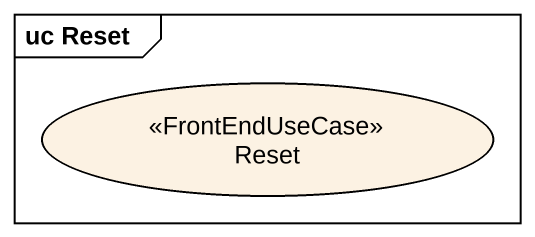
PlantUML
@startuml
mainframe uc Reset
usecase Reset <<FrontEndUseCase>>
@enduml
